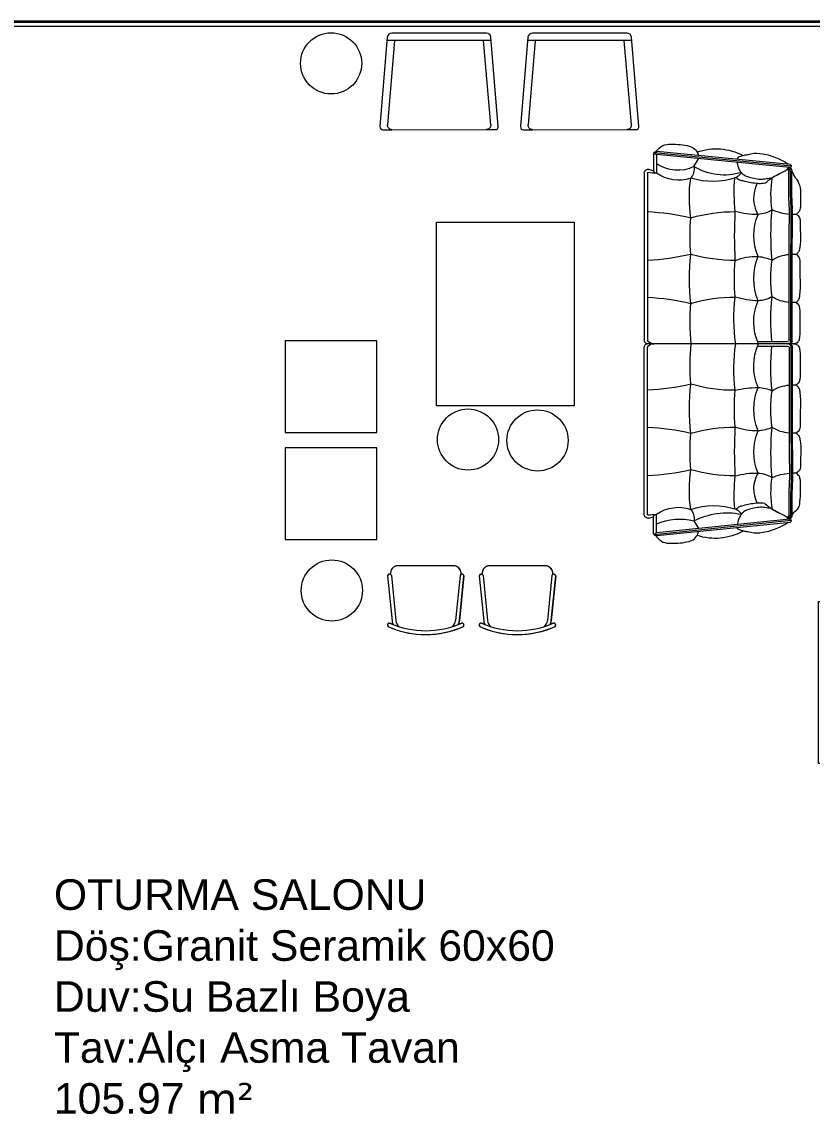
# Model space of a CAD drawing. Header units: millimetres. Extents: x 1443065 to 1517367, y 3763150 to 3779068.
# Drawn here: x 1478170 to 1478687, y 3766204 to 3766919 of the extents above; entities that cross this region are included whole.
import ezdxf

# ---------------------------------------------------------------- set-up
doc = ezdxf.new("R2010")
doc.units = ezdxf.units.MM
for name, color, linetype, lineweight in [('1-tefriş2', 63, 'Continuous', 5), ('A_TEFRIS', 173, 'Continuous', 9), ('DUVAR', 2, 'Continuous', 35), ('MAHAL', 52, 'Continuous', 13), ('SIVA', 3, 'Continuous', 9)]:
    doc.layers.add(name, color=color, linetype=linetype, lineweight=lineweight)
doc.styles.get("Standard").update_dxf_attribs({"font": 'arial.ttf'})

# ---------------------------------------------------------------- blocks, each defined once
blk = doc.blocks.new('c cx xc')
at = {"layer": 'A_TEFRIS'}
for p, q in [((31355.29, -6701.13), (31425.33, -6701.13)), ((31355.58, -6757.89), (31360.31, -6701.13)), ((31420.31, -6701.13), (31425.04, -6757.89)), ((31422.05, -6761.13), (31358.57, -6761.13))]:
    blk.add_line(p, q, dxfattribs=at)
blk.add_lwpolyline([(31358.57, -6761.13), (31352.47, -6761.13, -0.43878), (31350.47, -6758.97), (31355.48, -6698.89, -0.390066), (31358.47, -6696.13), (31422.15, -6696.13, -0.390066), (31425.14, -6698.89), (31430.15, -6758.97, -0.43878), (31428.15, -6761.13), (31422.06, -6761.13)], format="xyb", dxfattribs=at)
for centre, start, end in [((31358.57, -6758.13), 175.23636, 270), ((31422.05, -6758.13), 270, 4.76364)]:
    blk.add_arc(centre, 3, start, end, dxfattribs=at)
blk = doc.blocks.new('fffef')
for p, q in [((1.37, 21.57), (1.11, 21.27)), ((1.55, 21.76), (1.37, 21.57)), ((1.81, 21.99), (1.55, 21.76)), ((2.03, 22.16), (1.81, 21.99)), ((2.25, 22.31), (2.03, 22.16)), ((2.61, 22.52), (2.25, 22.31)), ((2.96, 22.7), (2.61, 22.52)), ((3.29, 22.83), (2.96, 22.7)), ((3.66, 22.95), (3.29, 22.83)), ((4.09, 23.05), (3.66, 22.95)), ((4.39, 23.1), (4.09, 23.05)), ((4.79, 23.13), (4.39, 23.1)), ((5.37, 23.12), (4.79, 23.13)), ((5.7, 23.08), (5.37, 23.12)), ((5.53, 23.86), (5.52, 23.73)), ((5.52, 23.73), (5.53, 23.66)), ((5.57, 24.08), (5.53, 23.86)), ((5.53, 23.66), (5.55, 23.47)), ((5.55, 23.47), (5.59, 23.32)), ((5.67, 24.32), (5.57, 24.08)), ((5.59, 23.32), (5.64, 23.2)), ((5.64, 23.2), (5.67, 23.14)), ((5.77, 24.48), (5.67, 24.32)), ((5.67, 23.14), (5.69, 23.11)), ((5.69, 23.11), (5.7, 23.08)), ((5.83, 24.56), (5.77, 24.48)), ((5.94, 24.67), (5.83, 24.56)), ((6.07, 24.78), (5.94, 24.67)), ((6.26, 24.89), (6.07, 24.78)), ((6.36, 24.93), (6.26, 24.89)), ((6.41, 24.95), (6.36, 24.93)), ((6.55, 24.98), (6.41, 24.95)), ((6.67, 25), (6.55, 24.98)), ((35.77, 22.07), (6.67, 25)), ((36.04, 22.04), (35.77, 22.07)), ((36.41, 22), (36.04, 22.04)), ((36.83, 21.92), (36.41, 22)), ((37.24, 21.8), (36.83, 21.92)), ((37.65, 21.65), (37.24, 21.8)), ((37.46, 23.72), (37.45, 23.63)), ((37.45, 23.63), (37.56, 23.38)), ((37.47, 23.83), (37.46, 23.72)), ((37.51, 24.03), (37.47, 23.83)), ((37.58, 24.2), (37.51, 24.03)), ((37.56, 23.38), (37.65, 23.18)), ((37.67, 24.37), (37.58, 24.2)), ((37.65, 23.18), (37.77, 22.91)), ((37.93, 21.52), (37.65, 21.65)), ((37.78, 24.52), (37.67, 24.37)), ((37.77, 22.91), (38.48, 21.19)), ((37.88, 24.62), (37.78, 24.52)), ((37.98, 24.71), (37.88, 24.62)), ((38.21, 21.36), (37.93, 21.52)), ((38.14, 24.82), (37.98, 24.71)), ((38.3, 24.9), (38.14, 24.82)), ((38.49, 24.96), (38.3, 24.9)), ((38.7, 24.99), (38.49, 24.96)), ((38.91, 25), (38.7, 24.99)), ((39.18, 24.95), (38.91, 25)), ((39.36, 24.89), (39.18, 24.95)), ((39.52, 24.81), (39.36, 24.89)), ((39.63, 24.74), (39.52, 24.81)), ((39.73, 24.65), (39.63, 24.74)), ((39.83, 24.45), (39.73, 24.65)), ((39.98, 24.1), (39.83, 24.45)), ((40.35, 23.22), (39.98, 24.1)), ((40.82, 22.07), (40.35, 23.22)), ((41.35, 20.67), (40.82, 22.07)), ((0.01, 18.51), (0, 17.94)), ((0, 17.94), (0, -18.13)), ((0.04, 18.74), (0.01, 18.51)), ((0.07, 18.95), (0.04, 18.74)), ((0.13, 19.25), (0.07, 18.95)), ((0.23, 19.64), (0.13, 19.25)), ((0.35, 19.97), (0.23, 19.64)), ((0.53, 20.37), (0.35, 19.97)), ((0.68, 20.65), (0.53, 20.37)), ((0.84, 20.91), (0.68, 20.65)), ((1.11, 21.27), (0.84, 20.91)), ((38.48, 21.19), (38.21, 21.36)), ((42, 18.8), (41.35, 20.67)), ((42.8, 16.13), (42, 18.8)), ((43.54, 13.2), (42.8, 16.13)), ((44.14, 10.12), (43.54, 13.2)), ((44.56, 7.3), (44.14, 10.12)), ((44.81, 4.72), (44.56, 7.3)), ((44.98, 1.39), (44.81, 4.72)), ((44.96, -2.33), (44.98, 1.39)), ((44.29, -9.2), (44.69, -6.1)), ((44.69, -6.1), (44.96, -2.33)), ((42.7, -16.5), (43.43, -13.69)), ((43.43, -13.69), (43.98, -11.07)), ((43.98, -11.07), (44.29, -9.2)), ((0, -18.13), (0.03, -18.72)), ((0.03, -18.72), (0.1, -19.12)), ((0.1, -19.12), (0.25, -19.69)), ((0.25, -19.69), (0.34, -19.94)), ((0.34, -19.94), (0.52, -20.35)), ((0.52, -20.35), (0.71, -20.69)), ((0.71, -20.69), (0.97, -21.09)), ((0.97, -21.09), (1.24, -21.43)), ((1.24, -21.43), (1.5, -21.7)), ((38.48, -21.19), (37.45, -23.63)), ((37.83, -21.57), (38.09, -21.43)), ((38.09, -21.43), (38.34, -21.28)), ((38.34, -21.28), (38.48, -21.19)), ((40.84, -22.01), (41.84, -19.28)), ((41.84, -19.28), (42.7, -16.5)), ((1.5, -21.7), (1.87, -22.03)), ((1.87, -22.03), (2.29, -22.34)), ((2.29, -22.34), (2.85, -22.65)), ((2.85, -22.65), (3.35, -22.85)), ((3.35, -22.85), (4.08, -23.05)), ((4.08, -23.05), (4.6, -23.12)), ((4.6, -23.12), (5, -23.13)), ((5, -23.13), (5.39, -23.12)), ((5.39, -23.12), (5.56, -23.1)), ((5.54, -23.53), (5.53, -23.66)), ((5.53, -23.66), (5.53, -23.86)), ((5.53, -23.86), (5.54, -23.92)), ((5.58, -23.36), (5.54, -23.53)), ((5.54, -23.92), (5.56, -24.05)), ((5.56, -23.1), (5.61, -23.1)), ((5.56, -24.05), (5.61, -24.2)), ((5.62, -23.24), (5.58, -23.36)), ((5.61, -23.1), (5.66, -23.09)), ((5.61, -24.2), (5.67, -24.33)), ((5.7, -23.08), (5.62, -23.24)), ((5.66, -23.09), (5.7, -23.08)), ((5.67, -24.33), (5.73, -24.43)), ((5.73, -24.43), (5.8, -24.53)), ((5.8, -24.53), (5.87, -24.6)), ((5.87, -24.6), (5.95, -24.68)), ((5.95, -24.68), (6.04, -24.76)), ((6.04, -24.76), (6.14, -24.83)), ((6.14, -24.83), (6.23, -24.87)), ((6.23, -24.87), (6.34, -24.92)), ((6.34, -24.92), (6.46, -24.96)), ((6.46, -24.96), (6.56, -24.98)), ((6.56, -24.98), (6.67, -25)), ((6.67, -25), (36.16, -22.03)), ((36.16, -22.03), (36.51, -21.98)), ((36.51, -21.98), (36.77, -21.93)), ((36.77, -21.93), (36.99, -21.88)), ((36.99, -21.88), (37.2, -21.81)), ((37.2, -21.81), (37.42, -21.74)), ((37.42, -21.74), (37.6, -21.66)), ((37.45, -23.63), (37.48, -23.9)), ((37.48, -23.9), (37.6, -24.24)), ((37.6, -21.66), (37.83, -21.57)), ((37.6, -24.24), (37.72, -24.44)), ((37.72, -24.44), (37.87, -24.62)), ((37.87, -24.62), (38.04, -24.75)), ((38.04, -24.75), (38.26, -24.88)), ((38.26, -24.88), (38.52, -24.97)), ((38.52, -24.97), (38.74, -25)), ((38.74, -25), (38.94, -24.99)), ((38.94, -24.99), (39.06, -24.98)), ((39.06, -24.98), (39.18, -24.95)), ((39.18, -24.95), (39.35, -24.9)), ((39.35, -24.9), (39.44, -24.85)), ((39.44, -24.85), (39.58, -24.77)), ((39.58, -24.77), (39.67, -24.7)), ((39.67, -24.7), (39.73, -24.65)), ((39.73, -24.65), (40.15, -23.7)), ((40.15, -23.7), (40.84, -22.01))]:
    blk.add_line(p, q)
at = {"layer": 'A_TEFRIS'}
for p, q in [((6.42, 22.51), (35.79, 19.55)), ((6.67, 25), (36.04, 22.04)), ((0, 18.13), (0, -18.13)), ((6.42, -22.51), (35.79, -19.55)), ((6.67, -25), (36.04, -22.04))]:
    blk.add_line(p, q, dxfattribs=at)
for centre, radius, start, end in [((5, 18.13), 5, 81.94221, 180), ((6.8, 23.73), 1.28, 95.91913, 252.59151), ((35.66, 17), 5.05, 56.06309, 85.66882), ((38.82, 23.63), 1.37, 48.2766, 180.06453), ((-15.35, 0), 57.85, 335.89038, 24.10962), ((-15.35, 0), 60.35, 335.88785, 24.11215), ((35.41, 14.01), 5.55, 37.22125, 85.42677), ((5, -18.13), 5, 180, 278.05779), ((35.41, -14.01), 5.55, 274.57323, 322.77875), ((35.66, -17), 5.05, 274.33118, 303.93691), ((6.8, -23.73), 1.28, 107.40849, 264.08087), ((38.82, -23.63), 1.37, 179.93547, 311.7234)]:
    blk.add_arc(centre, radius, start, end, dxfattribs=at)

msp = doc.modelspace()

# ---------------------------------------------------------------- linework, layer by layer
at = {"layer": '1-tefriş2'}
for points in [[(1478583.17, 3766832.19), (1478583.17, 3766821.38)], [(1478673.3, 3766824.44), (1478583.5, 3766833.11)], [(1478585.17, 3766831.92), (1478585.17, 3766819.78)], [(1478672.26, 3766823.55), (1478585.17, 3766831.92)], [(1478672.47, 3766825.54), (1478585.37, 3766833.91)], [(1478609.65, 3766824.11), (1478612.6, 3766829.28)], [(1478577.17, 3766819.71), (1478577.17, 3766710.76)], [(1478579.16, 3766819.96), (1478579.17, 3766710.52)], [(1478676.49, 3766792.87), (1478674.13, 3766792.87)], [(1478676.32, 3766766.64), (1478673.95, 3766766.64)], [(1478676.31, 3766735.24), (1478673.94, 3766735.24)], [(1478671.07, 3766708.21), (1478579.01, 3766708.21)], [(1478671.93, 3766708.21), (1478579.01, 3766708.21)], [(1478671.93, 3766708.21), (1478580.08, 3766708.21)], [(1478651.12, 3766709.72), (1478670.93, 3766709.72)], [(1478651.12, 3766706.7), (1478670.93, 3766706.7)], [(1478674.52, 3766708.21), (1478671.93, 3766708.21)], [(1478577.17, 3766596.7), (1478577.17, 3766705.65)], [(1478579.16, 3766596.45), (1478579.17, 3766705.89)], [(1478676.31, 3766681.17), (1478673.94, 3766681.17)], [(1478676.32, 3766649.77), (1478673.95, 3766649.77)], [(1478676.49, 3766623.54), (1478674.13, 3766623.54)], [(1478583.17, 3766584.22), (1478583.17, 3766595.03)], [(1478673.3, 3766592.48), (1478583.5, 3766583.3)], [(1478585.17, 3766584.49), (1478585.17, 3766596.63)], [(1478672.26, 3766593.37), (1478585.17, 3766584.49)], [(1478609.65, 3766592.31), (1478612.52, 3766587.28)], [(1478672.47, 3766591.38), (1478585.37, 3766582.5)]]:
    msp.add_lwpolyline(points, dxfattribs=at)
for points in [[(1478531.17, 3766787.64), (1478531.17, 3766667.64), (1478441.17, 3766667.64), (1478441.17, 3766787.64)], [(1478402.23, 3766710.21), (1478342.23, 3766710.21), (1478342.23, 3766650.21), (1478402.23, 3766650.21)], [(1478402.23, 3766640.21), (1478342.23, 3766640.21), (1478342.23, 3766580.21), (1478402.23, 3766580.21)]]:
    msp.add_lwpolyline(points, close=True, dxfattribs=at)
for centre in [(1478372.28, 3766891.61), (1478461.85, 3766645.54), (1478507.31, 3766644.95), (1478372.75, 3766546.8)]:
    msp.add_circle(centre, 20, dxfattribs=at)
for points, knots in [([(1478584.8, 3766833.92), (1478586.18, 3766835.52), (1478587.58, 3766837.1), (1478589.36, 3766837.89), (1478590.88, 3766838.57), (1478592.67, 3766838.69), (1478594.44, 3766838.72), (1478598.62, 3766838.81), (1478602.62, 3766838.47), (1478606.56, 3766837.46), (1478607.16, 3766837.31), (1478607.75, 3766837.14), (1478608.32, 3766836.88), (1478609.56, 3766836.31), (1478610.62, 3766835.31), (1478611.35, 3766834.15), (1478611.79, 3766833.45), (1478612.1, 3766832.69), (1478612.32, 3766831.91), (1478612.38, 3766831.71), (1478612.43, 3766831.51), (1478612.48, 3766831.31)], [0, 0, 0, 0, 1, 1, 1, 2, 2, 2, 3, 3, 3, 4, 4, 4, 5, 5, 5, 6, 6, 6, 7, 7, 7, 7]), ([(1478583.17, 3766832.19), (1478583.25, 3766833.24), (1478584.17, 3766834.01), (1478585.21, 3766833.93), (1478585.26, 3766833.93), (1478585.32, 3766833.92), (1478585.37, 3766833.91)], [0, 0, 0, 0, 1, 1, 1, 2, 2, 2, 2]), ([(1478671.44, 3766825.66), (1478669.13, 3766826.97), (1478666.8, 3766828.26), (1478664.38, 3766829.35), (1478661.31, 3766830.72), (1478658.09, 3766831.76), (1478654.74, 3766832.29), (1478652.11, 3766832.71), (1478649.4, 3766832.82), (1478646.82, 3766832.26), (1478646.19, 3766832.12), (1478645.57, 3766831.94), (1478644.95, 3766831.81), (1478644.09, 3766831.62), (1478643.21, 3766831.52), (1478642.35, 3766831.36), (1478641.29, 3766831.17), (1478640.27, 3766830.9), (1478639.25, 3766830.43), (1478638.83, 3766830.23), (1478638.4, 3766830), (1478638.15, 3766829.63), (1478638.1, 3766829.55), (1478638.05, 3766829.46), (1478638.01, 3766829.37), (1478637.93, 3766829.2), (1478637.86, 3766829.04), (1478637.79, 3766828.87)], [0, 0, 0, 0, 1, 1, 1, 2, 2, 2, 3, 3, 3, 4, 4, 4, 5, 5, 5, 6, 6, 6, 7, 7, 7, 8, 8, 8, 9, 9, 9, 9]), ([(1478577.17, 3766819.71), (1478577.04, 3766821.02), (1478578.01, 3766822.19), (1478579.32, 3766822.31), (1478579.58, 3766822.33), (1478579.83, 3766822.32), (1478580.08, 3766822.26)], [0, 0, 0, 0, 1, 1, 1, 2, 2, 2, 2]), ([(1478659.94, 3766816.46), (1478659.27, 3766816.36), (1478658.59, 3766816.26), (1478657.91, 3766816.16), (1478656.72, 3766815.97), (1478655.53, 3766815.77), (1478654.33, 3766815.7), (1478651.38, 3766815.54), (1478648.42, 3766816.23), (1478645.51, 3766817.12), (1478644.43, 3766817.44), (1478643.36, 3766817.8), (1478642.48, 3766818.44), (1478642, 3766818.79), (1478641.57, 3766819.22), (1478641.17, 3766819.67), (1478640.79, 3766820.11), (1478640.42, 3766820.57), (1478640.1, 3766821.06), (1478639.23, 3766822.37), (1478638.66, 3766823.88), (1478638.26, 3766825.41), (1478638.13, 3766825.89), (1478638.02, 3766826.37), (1478637.92, 3766826.85)], [0, 0, 0, 0, 1, 1, 1, 2, 2, 2, 3, 3, 3, 4, 4, 4, 5, 5, 5, 6, 6, 6, 7, 7, 7, 8, 8, 8, 8]), ([(1478656.03, 3766813.24), (1478657.66, 3766814.56), (1478659.3, 3766815.88), (1478661.04, 3766817.01), (1478663.38, 3766818.52), (1478665.93, 3766819.67), (1478668.5, 3766820.89), (1478669.04, 3766821.15), (1478669.57, 3766821.41), (1478670.02, 3766821.78), (1478670.52, 3766822.21), (1478670.9, 3766822.8), (1478671.38, 3766823.27), (1478671.5, 3766823.39), (1478671.62, 3766823.5), (1478671.75, 3766823.61)], [0, 0, 0, 0, 1, 1, 1, 2, 2, 2, 3, 3, 3, 4, 4, 4, 5, 5, 5, 5]), ([(1478659.94, 3766816.46), (1478661.64, 3766817.31), (1478663.34, 3766818.16), (1478665, 3766819.05), (1478666.16, 3766819.67), (1478667.3, 3766820.31), (1478668.5, 3766820.89), (1478669.03, 3766821.16), (1478669.57, 3766821.41), (1478670.02, 3766821.78), (1478670.52, 3766822.21), (1478670.9, 3766822.8), (1478671.38, 3766823.27), (1478671.5, 3766823.39), (1478671.62, 3766823.5), (1478671.75, 3766823.61)], [0, 0, 0, 0, 1, 1, 1, 2, 2, 2, 3, 3, 3, 4, 4, 4, 5, 5, 5, 5]), ([(1478671.93, 3766710.72), (1478671.93, 3766720.86), (1478671.93, 3766760.2), (1478671.93, 3766761.47), (1478671.93, 3766763.84), (1478671.93, 3766766.21), (1478671.94, 3766768.58), (1478671.94, 3766770.95), (1478671.95, 3766773.33), (1478671.97, 3766775.7), (1478671.98, 3766776.62), (1478671.99, 3766777.55), (1478672, 3766780.72), (1478672.01, 3766783.24), (1478672.02, 3766786.36), (1478672.03, 3766787.09), (1478672.04, 3766787.82), (1478672.05, 3766788.55), (1478672.06, 3766789.28), (1478672.08, 3766790.01), (1478672.09, 3766790.74), (1478672.1, 3766791.47), (1478672.11, 3766792.2), (1478672.11, 3766792.92), (1478672.11, 3766793.64), (1478672.11, 3766794.18), (1478672.11, 3766794.72), (1478672.1, 3766795.25), (1478672.1, 3766795.51), (1478672.09, 3766795.77), (1478672.08, 3766796.03), (1478672.08, 3766796.26), (1478672.07, 3766796.48), (1478672.06, 3766796.71), (1478672.06, 3766796.93), (1478672.05, 3766797.16), (1478672.04, 3766797.39), (1478672.03, 3766797.61), (1478672.02, 3766797.84), (1478672.01, 3766798.07), (1478671.99, 3766798.52), (1478671.96, 3766798.98), (1478671.94, 3766799.44), (1478671.89, 3766800.36), (1478671.84, 3766801.29), (1478671.79, 3766802.23), (1478671.78, 3766802.61), (1478671.76, 3766802.98), (1478671.75, 3766803.36), (1478671.74, 3766803.73), (1478671.72, 3766804.11), (1478671.71, 3766804.48), (1478671.69, 3766805.23), (1478671.68, 3766807.28), (1478671.66, 3766808.02), (1478671.65, 3766808.89), (1478671.65, 3766809.76), (1478671.64, 3766810.62), (1478671.64, 3766811.17), (1478671.65, 3766811.73), (1478671.65, 3766812.28), (1478671.65, 3766812.83), (1478671.65, 3766813.38), (1478671.66, 3766813.93), (1478671.66, 3766815.01), (1478671.67, 3766816.07), (1478671.67, 3766817.15), (1478671.67, 3766817.51), (1478671.67, 3766817.87), (1478671.66, 3766818.24), (1478671.66, 3766818.46), (1478671.66, 3766818.68), (1478671.66, 3766818.9), (1478671.65, 3766819.05), (1478671.65, 3766819.19), (1478671.65, 3766819.34), (1478671.65, 3766819.48), (1478671.64, 3766819.62), (1478671.64, 3766819.76), (1478671.64, 3766819.77), (1478671.64, 3766819.78), (1478671.64, 3766821.2)], [0, 0, 0, 0, 1, 1, 1, 2, 2, 2, 3, 3, 3, 4, 4, 4, 5, 5, 5, 6, 6, 6, 7, 7, 7, 8, 8, 8, 9, 9, 9, 10, 10, 10, 11, 11, 11, 12, 12, 12, 13, 13, 13, 14, 14, 14, 15, 15, 15, 16, 16, 16, 17, 17, 17, 18, 18, 18, 19, 19, 19, 20, 20, 20, 21, 21, 21, 22, 22, 22, 23, 23, 23, 24, 24, 24, 25, 25, 25, 26, 26, 26, 27, 27, 27, 27]), ([(1478672.47, 3766825.54), (1478673.02, 3766825.45), (1478673.39, 3766824.94), (1478673.3, 3766824.39), (1478673.21, 3766823.89), (1478672.77, 3766823.53), (1478672.26, 3766823.55)], [0, 0, 0, 0, 1, 1, 1, 2, 2, 2, 2]), ([(1478673.09, 3766709.72), (1478673.09, 3766718.58), (1478673.09, 3766760.01), (1478673.09, 3766761.26), (1478673.09, 3766763.4), (1478673.09, 3766765.55), (1478673.09, 3766767.7), (1478673.1, 3766769.84), (1478673.1, 3766771.99), (1478673.12, 3766774.14), (1478673.13, 3766775.19), (1478673.13, 3766776.24), (1478673.15, 3766779.49), (1478673.15, 3766782.2), (1478673.17, 3766783.07), (1478673.18, 3766785.14), (1478673.19, 3766787.21), (1478673.2, 3766788.09), (1478673.22, 3766788.96), (1478673.23, 3766789.56), (1478673.24, 3766790.16), (1478673.24, 3766790.77), (1478673.25, 3766791.37), (1478673.26, 3766791.97), (1478673.27, 3766792.57), (1478673.27, 3766793.77), (1478673.27, 3766794.96), (1478673.24, 3766796.15), (1478673.23, 3766796.43), (1478673.22, 3766796.71), (1478673.21, 3766796.99), (1478673.2, 3766797.28), (1478673.19, 3766797.56), (1478673.18, 3766797.84), (1478673.15, 3766798.4), (1478673.12, 3766798.97), (1478673.09, 3766799.54), (1478673.06, 3766800.09), (1478673.03, 3766800.65), (1478673, 3766801.2), (1478672.99, 3766801.57), (1478672.97, 3766801.94), (1478672.95, 3766802.31), (1478672.92, 3766803.05), (1478672.89, 3766803.79), (1478672.87, 3766804.53), (1478672.85, 3766805.27), (1478672.83, 3766807.31), (1478672.82, 3766808.05), (1478672.81, 3766808.98), (1478672.8, 3766809.92), (1478672.8, 3766810.85), (1478672.8, 3766811.42), (1478672.8, 3766811.98), (1478672.81, 3766812.55), (1478672.81, 3766813.11), (1478672.81, 3766813.68), (1478672.82, 3766814.24), (1478672.82, 3766815.37), (1478672.83, 3766816.5), (1478672.82, 3766817.63), (1478672.82, 3766818.11), (1478672.82, 3766818.6), (1478672.81, 3766819.09), (1478672.81, 3766819.23), (1478672.81, 3766819.38), (1478672.8, 3766819.53), (1478672.8, 3766819.62), (1478672.8, 3766819.71), (1478672.8, 3766820.85)], [0, 0, 0, 0, 1, 1, 1, 2, 2, 2, 3, 3, 3, 4, 4, 4, 5, 5, 5, 6, 6, 6, 7, 7, 7, 8, 8, 8, 9, 9, 9, 10, 10, 10, 11, 11, 11, 12, 12, 12, 13, 13, 13, 14, 14, 14, 15, 15, 15, 16, 16, 16, 17, 17, 17, 18, 18, 18, 19, 19, 19, 20, 20, 20, 21, 21, 21, 22, 22, 22, 23, 23, 23, 23]), ([(1478673.95, 3766709.72), (1478673.95, 3766729.78), (1478673.93, 3766745.49), (1478673.95, 3766763.35), (1478673.95, 3766768.53), (1478673.96, 3766773.89), (1478674.02, 3766781.25), (1478674.04, 3766783.89), (1478674.07, 3766786.78), (1478674.09, 3766789.12), (1478674.12, 3766792.16), (1478674.15, 3766794.27), (1478674.09, 3766796.38), (1478674.03, 3766798.39), (1478673.89, 3766800.4), (1478673.8, 3766802.58), (1478673.69, 3766805.32), (1478673.66, 3766808.32), (1478673.66, 3766811.09), (1478673.66, 3766814.09), (1478673.71, 3766816.82), (1478673.66, 3766819.62), (1478673.66, 3766819.67), (1478673.66, 3766819.72), (1478673.66, 3766821.4)], [0, 0, 0, 0, 1, 1, 1, 2, 2, 2, 3, 3, 3, 4, 4, 4, 5, 5, 5, 6, 6, 6, 7, 7, 7, 8, 8, 8, 8]), ([(1478673.66, 3766821.4), (1478674.52, 3766819.09), (1478674.95, 3766818.38), (1478675.43, 3766817.66), (1478676.36, 3766816.26), (1478677.43, 3766814.85), (1478678.11, 3766813.43), (1478679.09, 3766811.36), (1478679.22, 3766809.28), (1478679.32, 3766806.95), (1478679.43, 3766804.39), (1478679.49, 3766801.52), (1478679.36, 3766799.06), (1478679.3, 3766798.02), (1478679.21, 3766797.04), (1478678.96, 3766796.08), (1478678.79, 3766795.43), (1478678.54, 3766794.79), (1478678.13, 3766794.29), (1478677.83, 3766793.93), (1478677.44, 3766793.65), (1478677.09, 3766793.31), (1478676.9, 3766793.14), (1478676.73, 3766792.95), (1478676.49, 3766792.87)], [0, 0, 0, 0, 1, 1, 1, 2, 2, 2, 3, 3, 3, 4, 4, 4, 5, 5, 5, 6, 6, 6, 7, 7, 7, 8, 8, 8, 8]), ([(1478579.16, 3766819.96), (1478579.14, 3766820.09), (1478579.23, 3766820.21), (1478579.36, 3766820.23), (1478579.39, 3766820.23), (1478579.43, 3766820.23), (1478579.46, 3766820.22)], [0, 0, 0, 0, 1, 1, 1, 2, 2, 2, 2]), ([(1478656.03, 3766813.24), (1478655.36, 3766813.12), (1478654.68, 3766812.99), (1478654, 3766812.94), (1478652.82, 3766812.84), (1478651.62, 3766812.93), (1478650.58, 3766813.03), (1478646.91, 3766813.39), (1478645.28, 3766813.84), (1478641.64, 3766814.69), (1478640.73, 3766814.91), (1478639.7, 3766815.15), (1478638.88, 3766815.6), (1478638.48, 3766815.82), (1478638.14, 3766816.1), (1478637.8, 3766816.45), (1478637.62, 3766816.64), (1478637.45, 3766816.84), (1478637.29, 3766817.05)], [0, 0, 0, 0, 1, 1, 1, 2, 2, 2, 3, 3, 3, 4, 4, 4, 5, 5, 5, 6, 6, 6, 6]), ([(1478676.32, 3766766.64), (1478676.86, 3766766.95), (1478677.37, 3766767.33), (1478677.76, 3766767.82), (1478678, 3766768.11), (1478678.2, 3766768.45), (1478678.36, 3766768.8), (1478678.75, 3766769.62), (1478678.94, 3766770.53), (1478679.08, 3766771.43), (1478679.87, 3766776.34), (1478679.34, 3766781.07), (1478679.36, 3766786.28), (1478679.37, 3766787.98), (1478679.43, 3766789.72), (1478678.58, 3766791.04), (1478678.09, 3766791.8), (1478677.3, 3766792.42), (1478676.49, 3766792.87)], [0, 0, 0, 0, 1, 1, 1, 2, 2, 2, 3, 3, 3, 4, 4, 4, 5, 5, 5, 6, 6, 6, 6]), ([(1478676.31, 3766735.24), (1478676.85, 3766735.54), (1478677.35, 3766735.93), (1478677.75, 3766736.41), (1478677.99, 3766736.71), (1478678.2, 3766737.04), (1478678.35, 3766737.39), (1478678.73, 3766738.21), (1478678.86, 3766739.13), (1478678.96, 3766740.03), (1478679.7, 3766746.56), (1478678.99, 3766752.67), (1478679.18, 3766759.56), (1478679.24, 3766761.44), (1478679.35, 3766763.37), (1478678.41, 3766764.82), (1478677.91, 3766765.58), (1478677.13, 3766766.2), (1478676.32, 3766766.64)], [0, 0, 0, 0, 1, 1, 1, 2, 2, 2, 3, 3, 3, 4, 4, 4, 5, 5, 5, 6, 6, 6, 6]), ([(1478677.21, 3766708.82), (1478677.41, 3766708.99), (1478677.59, 3766709.18), (1478677.76, 3766709.38), (1478678, 3766709.67), (1478678.2, 3766710.01), (1478678.36, 3766710.36), (1478678.73, 3766711.18), (1478678.87, 3766712.09), (1478678.97, 3766713), (1478679.35, 3766716.6), (1478679.09, 3766720.02), (1478679.17, 3766725.48), (1478679.22, 3766728.16), (1478679.34, 3766731.33), (1478678.4, 3766733.2), (1478677.9, 3766734.18), (1478677.12, 3766734.8), (1478676.31, 3766735.24)], [0, 0, 0, 0, 1, 1, 1, 2, 2, 2, 3, 3, 3, 4, 4, 4, 5, 5, 5, 6, 6, 6, 6]), ([(1478673.09, 3766706.7), (1478673.09, 3766697.83), (1478673.09, 3766656.4), (1478673.09, 3766655.15), (1478673.09, 3766653.01), (1478673.09, 3766650.86), (1478673.09, 3766648.72), (1478673.1, 3766646.57), (1478673.1, 3766644.42), (1478673.12, 3766642.27), (1478673.13, 3766641.22), (1478673.13, 3766640.17), (1478673.15, 3766636.92), (1478673.15, 3766634.21), (1478673.17, 3766633.34), (1478673.18, 3766631.27), (1478673.19, 3766629.2), (1478673.2, 3766628.33), (1478673.22, 3766627.45), (1478673.23, 3766626.85), (1478673.24, 3766626.25), (1478673.24, 3766625.65), (1478673.25, 3766625.05), (1478673.26, 3766624.45), (1478673.27, 3766623.85), (1478673.27, 3766622.65), (1478673.27, 3766621.45), (1478673.24, 3766620.26), (1478673.23, 3766619.98), (1478673.22, 3766619.7), (1478673.21, 3766619.42), (1478673.2, 3766619.14), (1478673.19, 3766618.86), (1478673.18, 3766618.57), (1478673.15, 3766618.01), (1478673.12, 3766617.44), (1478673.09, 3766616.88), (1478673.06, 3766616.32), (1478673.03, 3766615.77), (1478673, 3766614.73), (1478672.99, 3766614.05), (1478672.97, 3766613.68), (1478672.95, 3766613.31), (1478672.92, 3766612.57), (1478672.89, 3766611.83), (1478672.87, 3766611.09), (1478672.85, 3766610.35), (1478672.83, 3766609.61), (1478672.82, 3766608.87), (1478672.81, 3766607.94), (1478672.8, 3766607), (1478672.8, 3766606.07), (1478672.8, 3766605.5), (1478672.8, 3766604.94), (1478672.81, 3766604.37), (1478672.81, 3766603.81), (1478672.81, 3766603.24), (1478672.82, 3766602.68), (1478672.82, 3766601.55), (1478672.83, 3766600.42), (1478672.82, 3766599.29), (1478672.82, 3766598.81), (1478672.82, 3766598.32), (1478672.81, 3766597.83), (1478672.81, 3766597.69), (1478672.81, 3766597.54), (1478672.8, 3766597.39), (1478672.8, 3766597.3), (1478672.8, 3766597.21), (1478672.8, 3766596.07)], [0, 0, 0, 0, 1, 1, 1, 2, 2, 2, 3, 3, 3, 4, 4, 4, 5, 5, 5, 6, 6, 6, 7, 7, 7, 8, 8, 8, 9, 9, 9, 10, 10, 10, 11, 11, 11, 12, 12, 12, 13, 13, 13, 14, 14, 14, 15, 15, 15, 16, 16, 16, 17, 17, 17, 18, 18, 18, 19, 19, 19, 20, 20, 20, 21, 21, 21, 22, 22, 22, 23, 23, 23, 23]), ([(1478673.95, 3766706.7), (1478673.95, 3766686.63), (1478673.93, 3766670.92), (1478673.95, 3766653.06), (1478673.95, 3766647.88), (1478673.96, 3766642.52), (1478674.02, 3766635.16), (1478674.04, 3766632.52), (1478674.07, 3766629.63), (1478674.09, 3766627.29), (1478674.12, 3766624.26), (1478674.15, 3766622.14), (1478674.09, 3766619.91), (1478674.03, 3766617.77), (1478673.89, 3766615.52), (1478673.8, 3766613.37), (1478673.69, 3766610.66), (1478673.66, 3766608.11), (1478673.66, 3766605.57), (1478673.66, 3766602.83), (1478673.71, 3766600.1), (1478673.66, 3766597.3), (1478673.66, 3766597.25), (1478673.66, 3766597.2), (1478673.66, 3766595.52)], [0, 0, 0, 0, 1, 1, 1, 2, 2, 2, 3, 3, 3, 4, 4, 4, 5, 5, 5, 6, 6, 6, 7, 7, 7, 8, 8, 8, 8]), ([(1478677.21, 3766707.59), (1478677.41, 3766707.42), (1478677.59, 3766707.24), (1478677.76, 3766707.04), (1478678, 3766706.74), (1478678.2, 3766706.41), (1478678.36, 3766706.06), (1478678.73, 3766705.23), (1478678.87, 3766704.32), (1478678.97, 3766703.42), (1478679.35, 3766699.81), (1478679.09, 3766696.39), (1478679.17, 3766690.94), (1478679.22, 3766688.26), (1478679.34, 3766685.09), (1478678.4, 3766683.21), (1478677.9, 3766682.24), (1478677.12, 3766681.61), (1478676.31, 3766681.17)], [0, 0, 0, 0, 1, 1, 1, 2, 2, 2, 3, 3, 3, 4, 4, 4, 5, 5, 5, 6, 6, 6, 6]), ([(1478671.93, 3766705.7), (1478671.93, 3766695.55), (1478671.93, 3766656.21), (1478671.93, 3766654.94), (1478671.93, 3766652.57), (1478671.93, 3766650.2), (1478671.94, 3766647.83), (1478671.94, 3766645.46), (1478671.95, 3766643.09), (1478671.97, 3766640.71), (1478671.98, 3766639.79), (1478671.99, 3766638.87), (1478672, 3766635.7), (1478672.01, 3766633.18), (1478672.02, 3766630.06), (1478672.03, 3766629.33), (1478672.04, 3766628.59), (1478672.05, 3766627.86), (1478672.06, 3766627.13), (1478672.08, 3766626.4), (1478672.09, 3766625.67), (1478672.1, 3766624.94), (1478672.11, 3766624.21), (1478672.11, 3766623.49), (1478672.11, 3766622.77), (1478672.11, 3766622.23), (1478672.11, 3766621.7), (1478672.1, 3766621.16), (1478672.1, 3766620.9), (1478672.09, 3766620.64), (1478672.08, 3766620.38), (1478672.08, 3766620.15), (1478672.07, 3766619.93), (1478672.06, 3766619.7), (1478672.06, 3766619.48), (1478672.05, 3766619.25), (1478672.04, 3766619.03), (1478672.03, 3766618.8), (1478672.02, 3766618.57), (1478672.01, 3766618.34), (1478671.99, 3766617.89), (1478671.96, 3766617.43), (1478671.94, 3766616.97), (1478671.89, 3766616.05), (1478671.84, 3766615.12), (1478671.79, 3766613.61), (1478671.78, 3766613.01), (1478671.76, 3766612.64), (1478671.75, 3766612.26), (1478671.74, 3766611.89), (1478671.72, 3766611.51), (1478671.71, 3766611.14), (1478671.69, 3766610.39), (1478671.68, 3766609.64), (1478671.66, 3766608.9), (1478671.65, 3766608.03), (1478671.65, 3766607.16), (1478671.64, 3766606.3), (1478671.64, 3766605.75), (1478671.65, 3766605.19), (1478671.65, 3766604.64), (1478671.65, 3766604.09), (1478671.65, 3766603.54), (1478671.66, 3766602.99), (1478671.66, 3766601.91), (1478671.67, 3766600.85), (1478671.67, 3766599.77), (1478671.67, 3766599.41), (1478671.67, 3766599.05), (1478671.66, 3766598.68), (1478671.66, 3766598.46), (1478671.66, 3766598.24), (1478671.66, 3766598.02), (1478671.65, 3766597.87), (1478671.65, 3766597.73), (1478671.65, 3766597.58), (1478671.65, 3766597.44), (1478671.64, 3766597.3), (1478671.64, 3766597.16), (1478671.64, 3766597.15), (1478671.64, 3766597.14), (1478671.64, 3766595.72)], [0, 0, 0, 0, 1, 1, 1, 2, 2, 2, 3, 3, 3, 4, 4, 4, 5, 5, 5, 6, 6, 6, 7, 7, 7, 8, 8, 8, 9, 9, 9, 10, 10, 10, 11, 11, 11, 12, 12, 12, 13, 13, 13, 14, 14, 14, 15, 15, 15, 16, 16, 16, 17, 17, 17, 18, 18, 18, 19, 19, 19, 20, 20, 20, 21, 21, 21, 22, 22, 22, 23, 23, 23, 24, 24, 24, 25, 25, 25, 26, 26, 26, 27, 27, 27, 27]), ([(1478676.31, 3766681.17), (1478676.85, 3766680.87), (1478677.35, 3766680.48), (1478677.75, 3766680), (1478677.99, 3766679.7), (1478678.2, 3766679.37), (1478678.35, 3766679.02), (1478678.73, 3766678.2), (1478678.86, 3766677.29), (1478678.96, 3766676.38), (1478679.7, 3766669.85), (1478678.99, 3766663.74), (1478679.18, 3766656.85), (1478679.24, 3766654.98), (1478679.35, 3766653.04), (1478678.41, 3766651.59), (1478677.91, 3766650.84), (1478677.13, 3766650.21), (1478676.32, 3766649.77)], [0, 0, 0, 0, 1, 1, 1, 2, 2, 2, 3, 3, 3, 4, 4, 4, 5, 5, 5, 6, 6, 6, 6]), ([(1478676.32, 3766649.77), (1478676.86, 3766649.47), (1478677.37, 3766649.08), (1478677.76, 3766648.6), (1478678, 3766648.3), (1478678.2, 3766647.97), (1478678.36, 3766647.62), (1478678.75, 3766646.79), (1478678.94, 3766645.88), (1478679.08, 3766644.98), (1478679.87, 3766640.08), (1478679.34, 3766635.35), (1478679.36, 3766630.13), (1478679.37, 3766628.44), (1478679.43, 3766626.69), (1478678.58, 3766625.37), (1478678.09, 3766624.61), (1478677.3, 3766623.99), (1478676.49, 3766623.54)], [0, 0, 0, 0, 1, 1, 1, 2, 2, 2, 3, 3, 3, 4, 4, 4, 5, 5, 5, 6, 6, 6, 6]), ([(1478673.66, 3766595.52), (1478674.52, 3766597.83), (1478675.76, 3766598.54), (1478676.63, 3766599.26), (1478678.32, 3766600.66), (1478678.59, 3766602.07), (1478678.79, 3766603.49), (1478679.09, 3766605.56), (1478679.22, 3766607.64), (1478679.32, 3766609.87), (1478679.43, 3766612.34), (1478679.49, 3766614.99), (1478679.36, 3766617.38), (1478679.3, 3766618.4), (1478679.21, 3766619.37), (1478678.96, 3766620.33), (1478678.79, 3766620.98), (1478678.54, 3766621.63), (1478678.13, 3766622.12), (1478677.83, 3766622.48), (1478677.44, 3766622.76), (1478677.09, 3766623.1), (1478676.9, 3766623.27), (1478676.73, 3766623.47), (1478676.49, 3766623.54)], [0, 0, 0, 0, 1, 1, 1, 2, 2, 2, 3, 3, 3, 4, 4, 4, 5, 5, 5, 6, 6, 6, 7, 7, 7, 8, 8, 8, 8]), ([(1478656.03, 3766603.68), (1478655.36, 3766603.8), (1478654.68, 3766603.93), (1478654, 3766603.98), (1478652.82, 3766604.08), (1478651.62, 3766603.99), (1478650.58, 3766603.89), (1478646.91, 3766603.53), (1478645.28, 3766603.08), (1478641.64, 3766602.23), (1478640.73, 3766602.01), (1478639.7, 3766601.77), (1478638.88, 3766601.32), (1478638.48, 3766601.1), (1478638.14, 3766600.82), (1478637.8, 3766600.47), (1478637.62, 3766600.28), (1478637.45, 3766600.08), (1478637.29, 3766599.87)], [0, 0, 0, 0, 1, 1, 1, 2, 2, 2, 3, 3, 3, 4, 4, 4, 5, 5, 5, 6, 6, 6, 6]), ([(1478659.94, 3766600.46), (1478659.27, 3766600.56), (1478658.59, 3766600.66), (1478657.91, 3766600.76), (1478656.72, 3766600.95), (1478655.53, 3766601.15), (1478654.33, 3766601.22), (1478651.38, 3766601.38), (1478648.42, 3766600.69), (1478645.51, 3766599.8), (1478644.43, 3766599.48), (1478643.36, 3766599.12), (1478642.48, 3766598.48), (1478642, 3766598.13), (1478641.57, 3766597.7), (1478641.17, 3766597.25), (1478640.79, 3766596.81), (1478640.42, 3766596.35), (1478640.1, 3766595.86), (1478639.23, 3766594.55), (1478638.66, 3766593.04), (1478638.26, 3766591.51), (1478638.11, 3766590.97), (1478637.99, 3766590.42), (1478637.87, 3766589.86)], [0, 0, 0, 0, 1, 1, 1, 2, 2, 2, 3, 3, 3, 4, 4, 4, 5, 5, 5, 6, 6, 6, 7, 7, 7, 8, 8, 8, 8]), ([(1478656.03, 3766603.68), (1478657.66, 3766602.36), (1478659.3, 3766601.04), (1478661.04, 3766599.91), (1478663.38, 3766598.4), (1478665.93, 3766597.25), (1478668.5, 3766596.03), (1478669.04, 3766595.77), (1478669.57, 3766595.51), (1478670.02, 3766595.14), (1478670.52, 3766594.71), (1478670.9, 3766594.12), (1478671.38, 3766593.65), (1478671.5, 3766593.53), (1478671.62, 3766593.42), (1478671.75, 3766593.31)], [0, 0, 0, 0, 1, 1, 1, 2, 2, 2, 3, 3, 3, 4, 4, 4, 5, 5, 5, 5]), ([(1478659.94, 3766600.46), (1478661.64, 3766599.61), (1478663.34, 3766598.76), (1478665, 3766597.87), (1478666.16, 3766597.25), (1478667.3, 3766596.62), (1478668.5, 3766596.03), (1478669.03, 3766595.76), (1478669.57, 3766595.51), (1478670.02, 3766595.14), (1478670.52, 3766594.71), (1478670.9, 3766594.12), (1478671.38, 3766593.65), (1478671.5, 3766593.53), (1478671.62, 3766593.42), (1478671.75, 3766593.31)], [0, 0, 0, 0, 1, 1, 1, 2, 2, 2, 3, 3, 3, 4, 4, 4, 5, 5, 5, 5]), ([(1478580.08, 3766594.15), (1478578.8, 3766593.86), (1478577.51, 3766594.66), (1478577.22, 3766595.94), (1478577.16, 3766596.19), (1478577.14, 3766596.45), (1478577.17, 3766596.7)], [0, 0, 0, 0, 1, 1, 1, 2, 2, 2, 2]), ([(1478579.46, 3766596.2), (1478579.34, 3766596.16), (1478579.21, 3766596.22), (1478579.17, 3766596.35), (1478579.16, 3766596.38), (1478579.15, 3766596.42), (1478579.16, 3766596.45)], [0, 0, 0, 0, 1, 1, 1, 2, 2, 2, 2]), ([(1478672.26, 3766593.37), (1478672.81, 3766593.39), (1478673.28, 3766592.97), (1478673.31, 3766592.41), (1478673.33, 3766591.91), (1478672.97, 3766591.46), (1478672.47, 3766591.38)], [0, 0, 0, 0, 1, 1, 1, 2, 2, 2, 2]), ([(1478584.8, 3766582.49), (1478586.18, 3766580.89), (1478587.58, 3766579.32), (1478589.36, 3766578.52), (1478590.88, 3766577.84), (1478592.67, 3766577.73), (1478594.44, 3766577.69), (1478598.62, 3766577.6), (1478602.62, 3766577.94), (1478606.56, 3766578.95), (1478607.16, 3766579.11), (1478607.75, 3766579.28), (1478608.32, 3766579.53), (1478609.56, 3766580.1), (1478610.62, 3766581.1), (1478611.35, 3766582.27), (1478611.79, 3766582.96), (1478612.1, 3766583.72), (1478612.32, 3766584.5), (1478612.39, 3766584.76), (1478612.46, 3766585.01), (1478612.51, 3766585.27)], [0, 0, 0, 0, 1, 1, 1, 2, 2, 2, 3, 3, 3, 4, 4, 4, 5, 5, 5, 6, 6, 6, 7, 7, 7, 7]), ([(1478671.44, 3766591.26), (1478669.13, 3766589.95), (1478666.8, 3766588.66), (1478664.38, 3766587.57), (1478661.31, 3766586.2), (1478658.09, 3766585.16), (1478654.74, 3766584.63), (1478652.11, 3766584.21), (1478649.4, 3766584.1), (1478646.82, 3766584.66), (1478646.19, 3766584.8), (1478645.57, 3766584.98), (1478644.95, 3766585.11), (1478644.09, 3766585.3), (1478643.21, 3766585.4), (1478642.35, 3766585.56), (1478641.29, 3766585.75), (1478640.27, 3766586.02), (1478639.25, 3766586.49), (1478638.83, 3766586.69), (1478638.4, 3766586.92), (1478638.15, 3766587.29), (1478638.1, 3766587.37), (1478638.05, 3766587.46), (1478638.01, 3766587.55), (1478637.96, 3766587.65), (1478637.92, 3766587.75), (1478637.87, 3766587.85)], [0, 0, 0, 0, 1, 1, 1, 2, 2, 2, 3, 3, 3, 4, 4, 4, 5, 5, 5, 6, 6, 6, 7, 7, 7, 8, 8, 8, 9, 9, 9, 9]), ([(1478585.37, 3766582.5), (1478584.34, 3766582.33), (1478583.36, 3766583.03), (1478583.19, 3766584.06), (1478583.18, 3766584.11), (1478583.17, 3766584.17), (1478583.17, 3766584.22)], [0, 0, 0, 0, 1, 1, 1, 2, 2, 2, 2])]:
    msp.add_open_spline(points, degree=3, knots=knots, dxfattribs=at)
for points in [[(1478611.69, 3766833.54), (1478621.58, 3766837.16), (1478632.55, 3766836.32), (1478641.78, 3766831.25)], [(1478585.17, 3766831.92), (1478584.77, 3766831.95), (1478584.39, 3766832.12), (1478584.11, 3766832.42)], [(1478583.17, 3766821.38), (1478582.12, 3766821.6), (1478581.09, 3766821.89), (1478580.08, 3766822.26)], [(1478585.21, 3766819.75), (1478584.24, 3766819.75), (1478583.39, 3766820.43), (1478583.17, 3766821.38)], [(1478609.65, 3766824.11), (1478601.75, 3766820.28), (1478592.41, 3766820.98), (1478585.17, 3766825.93)], [(1478609.65, 3766824.11), (1478610.11, 3766821.4), (1478609.32, 3766818.63), (1478607.5, 3766816.57)], [(1478640.67, 3766820.24), (1478630.25, 3766817.07), (1478618.98, 3766818.48), (1478609.65, 3766824.11)], [(1478670.6, 3766822.38), (1478671.16, 3766822.23), (1478671.57, 3766821.77), (1478671.64, 3766821.2)], [(1478671.07, 3766822.94), (1478671.99, 3766822.61), (1478672.65, 3766821.81), (1478672.8, 3766820.85)], [(1478671.7, 3766823.57), (1478672.73, 3766823.3), (1478673.5, 3766822.45), (1478673.66, 3766821.4)], [(1478585.21, 3766819.75), (1478583.29, 3766819.8), (1478581.37, 3766819.95), (1478579.46, 3766820.22)], [(1478607.5, 3766816.57), (1478599.98, 3766813.95), (1478591.65, 3766815.15), (1478585.17, 3766819.78)], [(1478607.67, 3766790.68), (1478606.33, 3766799.26), (1478606.27, 3766807.98), (1478607.5, 3766816.57)], [(1478637.32, 3766817.02), (1478627.69, 3766813.64), (1478617.22, 3766813.49), (1478607.5, 3766816.57)], [(1478636.69, 3766794.69), (1478635.92, 3766801.97), (1478635.79, 3766809.3), (1478636.28, 3766816.61)], [(1478640.67, 3766820.24), (1478639.84, 3766818.9), (1478638.69, 3766817.8), (1478637.32, 3766817.02)], [(1478660.76, 3766795.78), (1478659.7, 3766802.82), (1478659.79, 3766809.99), (1478661.04, 3766817.01)], [(1478651.55, 3766792.87), (1478648.14, 3766799.1), (1478647.96, 3766806.6), (1478651.09, 3766812.98)], [(1478579.09, 3766794.69), (1478588.71, 3766794.2), (1478598.28, 3766792.86), (1478607.67, 3766790.68)], [(1478607.67, 3766790.68), (1478617.12, 3766793.29), (1478626.88, 3766794.64), (1478636.69, 3766794.69)], [(1478636.69, 3766762.66), (1478636.1, 3766773.33), (1478636.1, 3766784.02), (1478636.69, 3766794.69)], [(1478651.55, 3766792.87), (1478646.53, 3766792.64), (1478641.51, 3766793.25), (1478636.69, 3766794.69)], [(1478651.55, 3766765.32), (1478647.88, 3766774.14), (1478647.88, 3766784.05), (1478651.55, 3766792.87)], [(1478660.76, 3766795.78), (1478658.04, 3766793.95), (1478654.84, 3766792.94), (1478651.55, 3766792.87)], [(1478660.76, 3766762.95), (1478659.76, 3766773.87), (1478659.76, 3766784.86), (1478660.76, 3766795.78)], [(1478672.11, 3766792.87), (1478668.19, 3766793.16), (1478664.35, 3766794.15), (1478660.76, 3766795.78)], [(1478607.67, 3766766.67), (1478606.85, 3766774.65), (1478606.85, 3766782.7), (1478607.67, 3766790.68)], [(1478607.67, 3766766.67), (1478598.28, 3766764.49), (1478588.71, 3766763.15), (1478579.09, 3766762.66)], [(1478607.67, 3766734.65), (1478606.29, 3766745.27), (1478606.29, 3766756.04), (1478607.67, 3766766.67)], [(1478636.69, 3766762.66), (1478626.88, 3766762.71), (1478617.12, 3766764.06), (1478607.67, 3766766.67)], [(1478636.69, 3766762.66), (1478641.4, 3766764.59), (1478646.47, 3766765.5), (1478651.55, 3766765.32)], [(1478651.55, 3766736.3), (1478647.88, 3766745.63), (1478647.88, 3766756), (1478651.55, 3766765.32)], [(1478651.55, 3766765.32), (1478654.72, 3766764.97), (1478657.82, 3766764.18), (1478660.76, 3766762.95)], [(1478660.76, 3766762.95), (1478664.12, 3766765.11), (1478667.96, 3766766.38), (1478671.93, 3766766.64)], [(1478636.69, 3766738.64), (1478635.93, 3766746.63), (1478635.93, 3766754.67), (1478636.69, 3766762.66)], [(1478660.76, 3766738.93), (1478659.66, 3766746.9), (1478659.66, 3766754.99), (1478660.76, 3766762.95)], [(1478579.17, 3766738.63), (1478588.77, 3766738.15), (1478598.3, 3766736.81), (1478607.67, 3766734.65)], [(1478607.67, 3766734.65), (1478617.08, 3766737.43), (1478626.87, 3766738.78), (1478636.69, 3766738.64)], [(1478636.95, 3766708.21), (1478635.48, 3766718.29), (1478635.39, 3766728.53), (1478636.69, 3766738.64)], [(1478651.55, 3766736.3), (1478646.52, 3766736.46), (1478641.53, 3766737.25), (1478636.69, 3766738.64)], [(1478651.77, 3766708.21), (1478647.83, 3766717.14), (1478647.76, 3766727.31), (1478651.55, 3766736.3)], [(1478660.76, 3766738.93), (1478657.93, 3766737.38), (1478654.78, 3766736.48), (1478651.55, 3766736.3)], [(1478660.62, 3766709.72), (1478659.6, 3766719.43), (1478659.65, 3766729.23), (1478660.76, 3766738.93)], [(1478671.93, 3766735.24), (1478667.96, 3766735.51), (1478664.12, 3766736.78), (1478660.76, 3766738.93)], [(1478607.85, 3766708.21), (1478606.94, 3766716.99), (1478606.88, 3766725.85), (1478607.67, 3766734.65)], [(1478579.01, 3766708.21), (1478577.84, 3766708.48), (1478577.05, 3766709.57), (1478577.17, 3766710.76)], [(1478577.17, 3766705.65), (1478577.05, 3766706.85), (1478577.84, 3766707.94), (1478579.01, 3766708.21)], [(1478583.32, 3766708.21), (1478581.61, 3766708.13), (1478580.01, 3766709.03), (1478579.17, 3766710.52)], [(1478579.17, 3766705.89), (1478580.01, 3766707.38), (1478581.61, 3766708.28), (1478583.32, 3766708.21)], [(1478607.67, 3766681.77), (1478606.88, 3766690.56), (1478606.94, 3766699.42), (1478607.85, 3766708.21)], [(1478636.69, 3766677.77), (1478635.39, 3766687.88), (1478635.48, 3766698.12), (1478636.95, 3766708.21)], [(1478651.55, 3766679.52), (1478647.76, 3766688.72), (1478647.83, 3766699.06), (1478651.77, 3766708.21)], [(1478660.76, 3766677.48), (1478659.65, 3766687.18), (1478659.6, 3766696.98), (1478660.62, 3766706.7)], [(1478671.93, 3766710.72), (1478671.93, 3766710.16), (1478671.48, 3766709.72), (1478670.93, 3766709.72)], [(1478670.93, 3766706.7), (1478671.48, 3766706.7), (1478671.93, 3766706.25), (1478671.93, 3766705.7)], [(1478673.09, 3766709.72), (1478672.87, 3766708.79), (1478672.02, 3766708.15), (1478671.07, 3766708.21)], [(1478671.07, 3766708.21), (1478672.02, 3766708.26), (1478672.87, 3766707.62), (1478673.09, 3766706.7)], [(1478673.95, 3766709.72), (1478673.73, 3766708.79), (1478672.88, 3766708.15), (1478671.93, 3766708.21)], [(1478671.93, 3766708.21), (1478672.88, 3766708.26), (1478673.73, 3766707.62), (1478673.95, 3766706.7)], [(1478677.21, 3766708.82), (1478676.39, 3766708.35), (1478675.46, 3766708.14), (1478674.52, 3766708.21)], [(1478674.52, 3766708.21), (1478675.46, 3766708.27), (1478676.39, 3766708.06), (1478677.21, 3766707.59)], [(1478607.67, 3766681.77), (1478598.3, 3766679.6), (1478588.77, 3766678.27), (1478579.17, 3766677.78)], [(1478607.67, 3766649.75), (1478606.29, 3766660.38), (1478606.29, 3766671.14), (1478607.67, 3766681.77)], [(1478636.69, 3766677.77), (1478626.87, 3766677.63), (1478617.08, 3766678.98), (1478607.67, 3766681.77)], [(1478636.69, 3766677.77), (1478641.55, 3766678.97), (1478646.54, 3766679.56), (1478651.55, 3766679.52)], [(1478651.55, 3766651.17), (1478647.88, 3766660.26), (1478647.88, 3766670.43), (1478651.55, 3766679.52)], [(1478651.55, 3766679.52), (1478654.74, 3766679.55), (1478657.89, 3766678.85), (1478660.76, 3766677.48)], [(1478660.76, 3766677.48), (1478664.12, 3766679.63), (1478667.96, 3766680.9), (1478671.93, 3766681.17)], [(1478636.69, 3766653.75), (1478635.93, 3766661.74), (1478635.93, 3766669.78), (1478636.69, 3766677.77)], [(1478660.76, 3766653.46), (1478659.66, 3766661.43), (1478659.66, 3766669.51), (1478660.76, 3766677.48)], [(1478579.09, 3766653.75), (1478588.71, 3766653.27), (1478598.28, 3766651.93), (1478607.67, 3766649.75)], [(1478607.67, 3766625.73), (1478606.85, 3766633.71), (1478606.85, 3766641.76), (1478607.67, 3766649.75)], [(1478607.67, 3766649.75), (1478617.12, 3766652.35), (1478626.88, 3766653.7), (1478636.69, 3766653.75)], [(1478636.69, 3766621.72), (1478636.1, 3766632.39), (1478636.1, 3766643.08), (1478636.69, 3766653.75)], [(1478651.55, 3766651.17), (1478646.47, 3766650.97), (1478641.41, 3766651.85), (1478636.69, 3766653.75)], [(1478651.55, 3766623.54), (1478647.88, 3766632.39), (1478647.88, 3766642.33), (1478651.55, 3766651.17)], [(1478660.76, 3766653.46), (1478657.82, 3766652.26), (1478654.72, 3766651.49), (1478651.55, 3766651.17)], [(1478660.76, 3766620.63), (1478659.76, 3766631.55), (1478659.76, 3766642.54), (1478660.76, 3766653.46)], [(1478671.93, 3766649.77), (1478667.96, 3766650.03), (1478664.12, 3766651.3), (1478660.76, 3766653.46)], [(1478607.67, 3766625.73), (1478598.28, 3766623.55), (1478588.71, 3766622.21), (1478579.09, 3766621.72)], [(1478607.5, 3766599.84), (1478606.27, 3766608.43), (1478606.33, 3766617.16), (1478607.67, 3766625.73)], [(1478636.69, 3766621.72), (1478626.88, 3766621.78), (1478617.12, 3766623.12), (1478607.67, 3766625.73)], [(1478636.28, 3766600.31), (1478635.79, 3766607.45), (1478635.92, 3766614.61), (1478636.69, 3766621.72)], [(1478636.69, 3766621.72), (1478641.51, 3766623.16), (1478646.53, 3766623.78), (1478651.55, 3766623.54)], [(1478651.09, 3766603.94), (1478647.96, 3766610.14), (1478648.14, 3766617.49), (1478651.55, 3766623.54)], [(1478651.55, 3766623.54), (1478654.84, 3766623.48), (1478658.04, 3766622.47), (1478660.76, 3766620.63)], [(1478660.76, 3766620.63), (1478664.35, 3766622.27), (1478668.19, 3766623.25), (1478672.11, 3766623.54)], [(1478661.04, 3766599.91), (1478659.79, 3766606.75), (1478659.7, 3766613.76), (1478660.76, 3766620.63)], [(1478585.17, 3766596.63), (1478591.65, 3766601.27), (1478599.98, 3766602.47), (1478607.5, 3766599.84)], [(1478607.5, 3766599.84), (1478617.17, 3766603.09), (1478627.63, 3766603.11), (1478637.32, 3766599.9)], [(1478607.5, 3766599.84), (1478609.32, 3766597.78), (1478610.11, 3766595.01), (1478609.65, 3766592.31)], [(1478637.32, 3766599.9), (1478638.69, 3766599.12), (1478639.84, 3766598.02), (1478640.67, 3766596.68)], [(1478579.46, 3766596.2), (1478581.37, 3766596.46), (1478583.29, 3766596.61), (1478585.21, 3766596.66)], [(1478580.08, 3766594.15), (1478581.09, 3766594.52), (1478582.12, 3766594.81), (1478583.17, 3766595.03)], [(1478583.17, 3766595.03), (1478583.39, 3766595.98), (1478584.24, 3766596.66), (1478585.21, 3766596.66)], [(1478585.17, 3766590.48), (1478592.9, 3766593.79), (1478601.51, 3766594.43), (1478609.65, 3766592.31)], [(1478609.65, 3766592.31), (1478619.18, 3766597.28), (1478630.14, 3766598.83), (1478640.67, 3766596.68)], [(1478671.64, 3766595.72), (1478671.57, 3766595.15), (1478671.16, 3766594.69), (1478670.6, 3766594.54)], [(1478672.8, 3766596.07), (1478672.65, 3766595.11), (1478671.99, 3766594.31), (1478671.07, 3766593.98)], [(1478673.66, 3766595.52), (1478673.5, 3766594.47), (1478672.73, 3766593.62), (1478671.7, 3766593.35)], [(1478641.78, 3766585.67), (1478632.62, 3766580.45), (1478621.66, 3766579.42), (1478611.69, 3766582.87)], [(1478584.11, 3766584), (1478584.39, 3766584.29), (1478584.77, 3766584.47), (1478585.17, 3766584.49)]]:
    msp.add_open_spline(points, degree=3, dxfattribs=at)
at = {"layer": 'DUVAR'}
msp.add_line((1478739.05, 3766918.79), (1477694.05, 3766918.79), dxfattribs=at)
at = {"layer": 'SIVA'}
msp.add_lwpolyline([(1478781.05, 3766293.01), (1478781.05, 3766433.58), (1478691.05, 3766433.58), (1478691.05, 3766539.58), (1478736.05, 3766539.58), (1478736.05, 3766915.79), (1477697.05, 3766915.79), (1477696.88, 3766569.6), (1477927.05, 3766569.6), (1477927.05, 3766433.6), (1477680.87, 3766433.6), (1477681.05, 3767329.6), (1478064.15, 3767329.6)], dxfattribs=at)

# ---------------------------------------------------------------- block references
at = {"layer": '1-tefriş2', "xscale": -0.9720000000000001, "yscale": 0.9720000000000001, "zscale": 0.9720000000000001, "rotation": 0.03289960972963968}
for p in [(1508950.53, 3773437.58), (1509042.53, 3773437.58)]:
    msp.add_blockref('c cx xc', p, dxfattribs=at)
at = {"layer": '1-tefriş2', "rotation": 270}
for p in [(1478434.19, 3766562.97), (1478494.19, 3766562.97)]:
    msp.add_blockref('fffef', p, dxfattribs=at)

# ---------------------------------------------------------------- texts
at = {"layer": 'MAHAL', "insert": (1478190.94, 3766204.24), "char_height": 20, "width": 341.4024, "attachment_point": 7}
msp.add_mtext('\\pt220;{\\f@Arial Unicode MS|b0|i0|c162|p34;OTURMA SALONU\\P\\ptz;Dö}ş{\\f@Arial Unicode MS|b0|i0|c162|p34;:Granit Seramik 60x60\\PDuv:Su Bazl}ı{\\f@Arial Unicode MS|b0|i0|c162|p34; Boya\\PTav:Alç}ı{\\f@Arial Unicode MS|b0|i0|c162|p34; Asma Tavan\\P105.97 \\fVerdana|b0|i0|c162|p34;m²}', dxfattribs=at)

doc.saveas('drawing.dxf')
